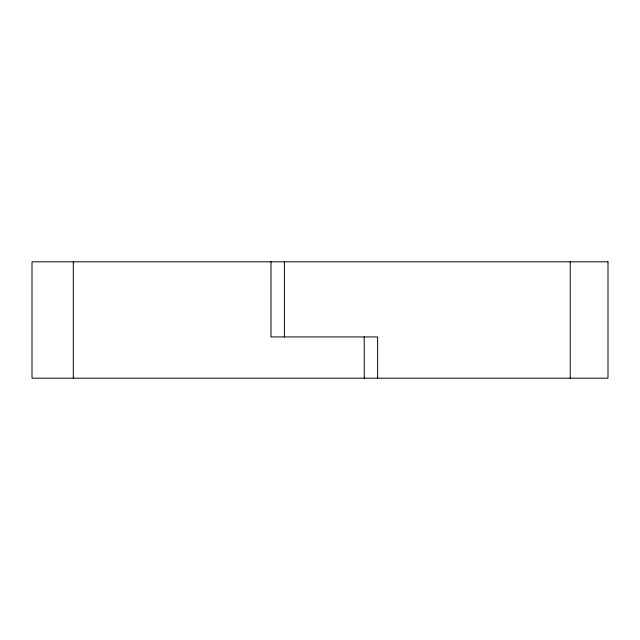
<?xml version="1.0" encoding="UTF-8"?>
<svg xmlns="http://www.w3.org/2000/svg" width="640" height="640" viewBox="0 0 640 640"><rect width="100%" height="100%" fill="white"/><g stroke="black" fill="none" stroke-linecap="round" stroke-linejoin="round"><path stroke-width="0.96" d="M570.24 261.816L570.24 378.184M377.632 378.184L377.632 336.936L270.992 336.936L270.992 261.816M364.224 336.936L364.224 378.184M284.4 261.816L284.4 336.936M73.304 261.816L73.304 378.184M608 261.816L32 261.816L32 378.184L608 378.184L608 261.816"/></g></svg>
